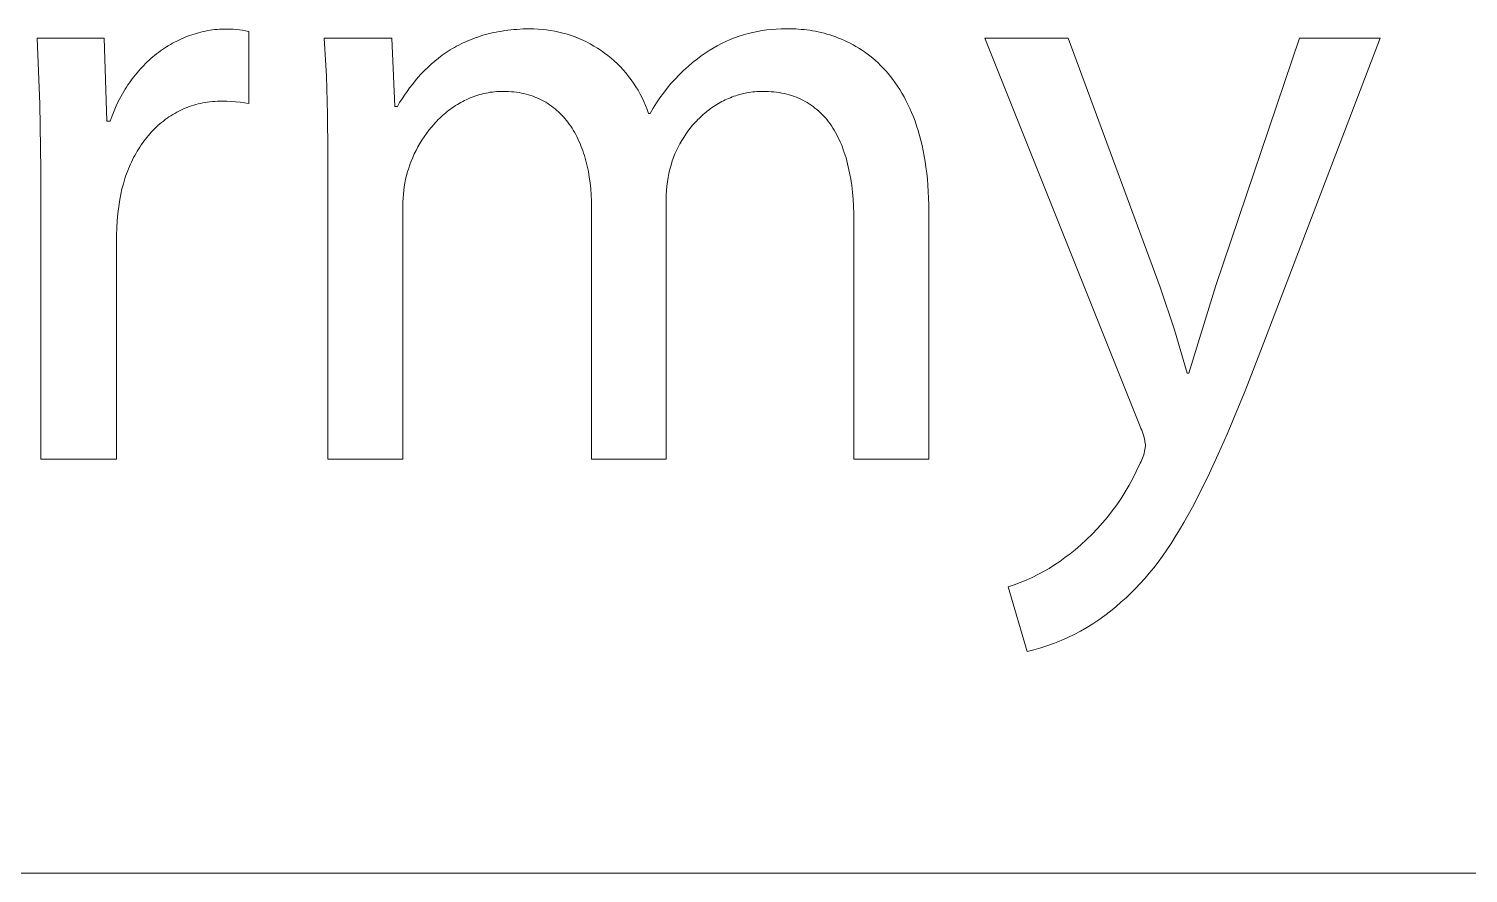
# Model space of a CAD drawing. Header units: millimetres. Extents: x -2542 to 6192, y -257 to 5845.
# Drawn here: x 3931.6 to 4076.4, y -256.6 to -171.7 of the extents above; entities that cross this region are included whole.
import ezdxf

# ---------------------------------------------------------------- set-up
doc = ezdxf.new("R2010")
doc.units = ezdxf.units.MM
doc.header["$MEASUREMENT"] = 0
doc.layers.add('Domyślny', color=7, linetype='Continuous', true_color=0x000000)

msp = doc.modelspace()

# ---------------------------------------------------------------- linework, layer by layer
at = {"layer": 'Domyślny', "color": 18, "lineweight": 15, "true_color": 0x000000}
for p, q in [((3948.05, -172.26), (3948.27, -172.19)), ((3948.27, -172.19), (3948.5, -172.12)), ((3948.5, -172.12), (3948.73, -172.06)), ((3948.73, -172.06), (3948.95, -172)), ((3948.95, -172), (3949.19, -171.94)), ((3949.19, -171.94), (3949.42, -171.9)), ((3949.42, -171.9), (3949.65, -171.85)), ((3949.65, -171.85), (3949.88, -171.81)), ((3949.88, -171.81), (3950.12, -171.78)), ((3950.12, -171.78), (3950.36, -171.75)), ((3950.36, -171.75), (3950.59, -171.73)), ((3950.59, -171.73), (3950.83, -171.71)), ((3950.83, -171.71), (3951.07, -171.7)), ((3951.07, -171.7), (3951.31, -171.69)), ((3951.31, -171.69), (3951.55, -171.69)), ((3951.55, -171.69), (3951.87, -171.69)), ((3951.87, -171.69), (3952.19, -171.71)), ((3952.19, -171.71), (3952.5, -171.73)), ((3952.5, -171.73), (3952.82, -171.76)), ((3952.82, -171.76), (3953.14, -171.81)), ((3953.14, -171.81), (3953.45, -171.86)), ((3953.45, -171.86), (3953.76, -171.92)), ((3953.76, -171.92), (3953.76, -179.19)), ((3977.57, -172.25), (3977.84, -172.18)), ((3977.84, -172.18), (3978.11, -172.11)), ((3978.11, -172.11), (3978.38, -172.05)), ((3978.38, -172.05), (3978.66, -171.99)), ((3978.66, -171.99), (3978.94, -171.94)), ((3978.94, -171.94), (3979.23, -171.89)), ((3979.23, -171.89), (3979.52, -171.84)), ((3979.52, -171.84), (3979.82, -171.8)), ((3979.82, -171.8), (3980.12, -171.77)), ((3980.12, -171.77), (3980.42, -171.74)), ((3980.42, -171.74), (3980.73, -171.72)), ((3980.73, -171.72), (3981.36, -171.68)), ((3981.36, -171.68), (3982.01, -171.67)), ((3982.01, -171.67), (3982.43, -171.68)), ((3982.43, -171.68), (3982.86, -171.69)), ((3982.86, -171.69), (3983.28, -171.72)), ((3983.28, -171.72), (3983.7, -171.77)), ((3983.7, -171.77), (3984.12, -171.83)), ((3984.12, -171.83), (3984.54, -171.9)), ((3984.54, -171.9), (3984.95, -171.99)), ((3984.95, -171.99), (3985.36, -172.09)), ((3985.36, -172.09), (3985.77, -172.21)), ((3985.77, -172.21), (3986.17, -172.34)), ((4003.52, -172.27), (4003.98, -172.14)), ((4003.98, -172.14), (4004.45, -172.02)), ((4004.45, -172.02), (4004.91, -171.93)), ((4004.91, -171.93), (4005.38, -171.84)), ((4005.38, -171.84), (4005.86, -171.77)), ((4005.86, -171.77), (4006.33, -171.72)), ((4006.33, -171.72), (4006.81, -171.69)), ((4006.81, -171.69), (4007.29, -171.67)), ((4007.29, -171.67), (4007.76, -171.66)), ((4007.76, -171.66), (4008.24, -171.67)), ((4008.24, -171.67), (4008.51, -171.68)), ((4008.51, -171.68), (4008.78, -171.68)), ((4008.78, -171.68), (4009.05, -171.7)), ((4009.05, -171.7), (4009.32, -171.72)), ((4009.32, -171.72), (4009.6, -171.74)), ((4009.6, -171.74), (4009.88, -171.78)), ((4009.88, -171.78), (4010.17, -171.81)), ((4010.17, -171.81), (4010.45, -171.86)), ((4010.45, -171.86), (4010.74, -171.91)), ((4010.74, -171.91), (4011.03, -171.97)), ((4011.03, -171.97), (4011.32, -172.04)), ((4011.32, -172.04), (4011.61, -172.11)), ((4011.61, -172.11), (4011.9, -172.19)), ((4011.9, -172.19), (4012.19, -172.28)), ((3932.77, -179.23), (3932.5, -172.62)), ((3932.5, -172.62), (3939.22, -172.62)), ((3939.22, -172.62), (3939.51, -180.94)), ((3945.08, -173.75), (3945.28, -173.62)), ((3945.28, -173.62), (3945.48, -173.49)), ((3945.48, -173.49), (3945.68, -173.36)), ((3945.68, -173.36), (3945.89, -173.24)), ((3945.89, -173.24), (3946.09, -173.12)), ((3946.09, -173.12), (3946.3, -173.01)), ((3946.3, -173.01), (3946.52, -172.9)), ((3946.52, -172.9), (3946.73, -172.79)), ((3946.73, -172.79), (3946.94, -172.69)), ((3946.94, -172.69), (3947.16, -172.6)), ((3947.16, -172.6), (3947.38, -172.5)), ((3947.38, -172.5), (3947.6, -172.42)), ((3947.6, -172.42), (3947.82, -172.34)), ((3947.82, -172.34), (3948.05, -172.26)), ((3961.58, -176.43), (3961.36, -172.6)), ((3961.36, -172.6), (3968.14, -172.6)), ((3968.14, -172.6), (3968.46, -179.47)), ((3974.03, -173.79), (3974.24, -173.66)), ((3974.24, -173.66), (3974.45, -173.54)), ((3974.45, -173.54), (3974.67, -173.42)), ((3974.67, -173.42), (3974.89, -173.3)), ((3974.89, -173.3), (3975.12, -173.18)), ((3975.12, -173.18), (3975.34, -173.07)), ((3975.34, -173.07), (3975.58, -172.97)), ((3975.58, -172.97), (3975.81, -172.86)), ((3975.81, -172.86), (3976.05, -172.76)), ((3976.05, -172.76), (3976.29, -172.67)), ((3976.29, -172.67), (3976.54, -172.57)), ((3976.54, -172.57), (3976.79, -172.49)), ((3976.79, -172.49), (3977.05, -172.4)), ((3977.05, -172.4), (3977.31, -172.32)), ((3977.31, -172.32), (3977.57, -172.25)), ((3986.17, -172.34), (3986.57, -172.48)), ((3986.57, -172.48), (3986.97, -172.64)), ((3986.97, -172.64), (3987.35, -172.81)), ((3987.35, -172.81), (3987.74, -172.99)), ((3987.74, -172.99), (3988.11, -173.19)), ((3988.11, -173.19), (3988.48, -173.4)), ((3988.48, -173.4), (3988.84, -173.62)), ((3988.84, -173.62), (3989.19, -173.85)), ((4000.05, -173.85), (4000.46, -173.6)), ((4000.46, -173.6), (4000.88, -173.37)), ((4000.88, -173.37), (4001.3, -173.15)), ((4001.3, -173.15), (4001.73, -172.94)), ((4001.73, -172.94), (4002.17, -172.75)), ((4002.17, -172.75), (4002.62, -172.58)), ((4002.62, -172.58), (4003.07, -172.42)), ((4003.07, -172.42), (4003.52, -172.27)), ((4012.19, -172.28), (4012.49, -172.37)), ((4012.49, -172.37), (4012.78, -172.48)), ((4012.78, -172.48), (4013.08, -172.59)), ((4013.08, -172.59), (4013.37, -172.71)), ((4013.37, -172.71), (4013.66, -172.83)), ((4013.66, -172.83), (4013.95, -172.97)), ((4013.95, -172.97), (4014.24, -173.12)), ((4014.24, -173.12), (4014.53, -173.27)), ((4014.53, -173.27), (4014.82, -173.43)), ((4014.82, -173.43), (4015.11, -173.61)), ((4015.11, -173.61), (4015.39, -173.79)), ((4043.39, -211.65), (4027.77, -172.62)), ((4027.77, -172.62), (4036.15, -172.62)), ((4036.15, -172.62), (4045.42, -197.63)), ((4051.01, -197.46), (4059.41, -172.62)), ((4067.53, -172.62), (4056.01, -202.78)), ((4059.41, -172.62), (4067.53, -172.62)), ((3943.39, -175.16), (3943.56, -174.99)), ((3943.56, -174.99), (3943.74, -174.82)), ((3943.74, -174.82), (3943.93, -174.66)), ((3943.93, -174.66), (3944.11, -174.49)), ((3944.11, -174.49), (3944.3, -174.34)), ((3944.3, -174.34), (3944.49, -174.19)), ((3944.49, -174.19), (3944.68, -174.04)), ((3944.68, -174.04), (3944.88, -173.89)), ((3944.88, -173.89), (3945.08, -173.75)), ((3972.11, -175.23), (3972.47, -174.92)), ((3972.47, -174.92), (3972.84, -174.62)), ((3972.84, -174.62), (3973.22, -174.33)), ((3973.22, -174.33), (3973.42, -174.19)), ((3973.42, -174.19), (3973.62, -174.05)), ((3973.62, -174.05), (3973.82, -173.92)), ((3973.82, -173.92), (3974.03, -173.79)), ((3989.19, -173.85), (3989.54, -174.1)), ((3989.54, -174.1), (3989.88, -174.35)), ((3989.88, -174.35), (3990.2, -174.62)), ((3990.2, -174.62), (3990.52, -174.9)), ((3990.52, -174.9), (3990.83, -175.19)), ((3997.94, -175.44), (3998.4, -175.05)), ((3998.4, -175.05), (3998.88, -174.67)), ((3998.88, -174.67), (3999.26, -174.38)), ((3999.26, -174.38), (3999.65, -174.11)), ((3999.65, -174.11), (4000.05, -173.85)), ((4015.39, -173.79), (4015.67, -173.98)), ((4015.67, -173.98), (4015.95, -174.18)), ((4015.95, -174.18), (4016.23, -174.39)), ((4016.23, -174.39), (4016.5, -174.62)), ((4016.5, -174.62), (4016.77, -174.85)), ((4016.77, -174.85), (4017.04, -175.09)), ((4017.04, -175.09), (4017.3, -175.34)), ((3942.06, -176.68), (3942.22, -176.48)), ((3942.22, -176.48), (3942.38, -176.28)), ((3942.38, -176.28), (3942.54, -176.08)), ((3942.54, -176.08), (3942.7, -175.89)), ((3942.7, -175.89), (3942.87, -175.7)), ((3942.87, -175.7), (3943.04, -175.52)), ((3943.04, -175.52), (3943.21, -175.34)), ((3943.21, -175.34), (3943.39, -175.16)), ((3961.7, -180.26), (3961.58, -176.43)), ((3970.5, -176.89), (3970.8, -176.54)), ((3970.8, -176.54), (3971.11, -176.2)), ((3971.11, -176.2), (3971.43, -175.87)), ((3971.43, -175.87), (3971.76, -175.54)), ((3971.76, -175.54), (3972.11, -175.23)), ((3990.83, -175.19), (3991.13, -175.49)), ((3991.13, -175.49), (3991.42, -175.8)), ((3991.42, -175.8), (3991.7, -176.12)), ((3991.7, -176.12), (3991.96, -176.45)), ((3991.96, -176.45), (3992.22, -176.79)), ((3996.63, -176.72), (3997.05, -176.28)), ((3997.05, -176.28), (3997.49, -175.85)), ((3997.49, -175.85), (3997.94, -175.44)), ((4017.3, -175.34), (4017.56, -175.61)), ((4017.56, -175.61), (4017.81, -175.88)), ((4017.81, -175.88), (4018.06, -176.16)), ((4018.06, -176.16), (4018.3, -176.46)), ((4018.3, -176.46), (4018.54, -176.77)), ((3941.06, -178.21), (3941.2, -177.98)), ((3941.2, -177.98), (3941.33, -177.75)), ((3941.33, -177.75), (3941.47, -177.53)), ((3941.47, -177.53), (3941.61, -177.31)), ((3941.61, -177.31), (3941.76, -177.1)), ((3941.76, -177.1), (3941.91, -176.89)), ((3941.91, -176.89), (3942.06, -176.68)), ((3969.42, -178.34), (3969.68, -177.97)), ((3969.68, -177.97), (3969.94, -177.61)), ((3969.94, -177.61), (3970.22, -177.25)), ((3970.22, -177.25), (3970.5, -176.89)), ((3978.48, -178), (3978.26, -178.02)), ((3978.7, -177.98), (3978.48, -178)), ((3978.92, -177.97), (3978.7, -177.98)), ((3979.14, -177.96), (3978.92, -177.97)), ((3979.36, -177.96), (3979.14, -177.96)), ((3979.63, -177.96), (3979.36, -177.96)), ((3979.9, -177.97), (3979.63, -177.96)), ((3980.17, -177.99), (3979.9, -177.97)), ((3980.43, -178.01), (3980.17, -177.99)), ((3980.69, -178.04), (3980.43, -178.01)), ((3992.22, -176.79), (3992.46, -177.14)), ((3992.46, -177.14), (3992.69, -177.49)), ((3992.69, -177.49), (3992.91, -177.85)), ((3992.91, -177.85), (3993.12, -178.22)), ((3995.46, -178.12), (3995.83, -177.64)), ((3995.83, -177.64), (3996.22, -177.17)), ((3996.22, -177.17), (3996.63, -176.72)), ((4004.44, -178.01), (4004.25, -178.04)), ((4004.64, -177.99), (4004.44, -178.01)), ((4004.84, -177.98), (4004.64, -177.99)), ((4005.04, -177.96), (4004.84, -177.98)), ((4005.25, -177.96), (4005.04, -177.96)), ((4005.45, -177.96), (4005.25, -177.96)), ((4005.74, -177.96), (4005.45, -177.96)), ((4006.02, -177.97), (4005.74, -177.96)), ((4006.3, -177.99), (4006.02, -177.97)), ((4006.57, -178.01), (4006.3, -177.99)), ((4006.84, -178.04), (4006.57, -178.01)), ((4018.54, -176.77), (4018.77, -177.09)), ((4018.77, -177.09), (4019, -177.42)), ((4019, -177.42), (4019.22, -177.76)), ((4019.22, -177.76), (4019.44, -178.12)), ((3932.85, -185.85), (3932.77, -179.23)), ((3940.23, -179.9), (3940.45, -179.4)), ((3940.45, -179.4), (3940.68, -178.91)), ((3940.68, -178.91), (3940.93, -178.44)), ((3940.93, -178.44), (3941.06, -178.21)), ((3948.01, -179.42), (3947.79, -179.49)), ((3948.23, -179.35), (3948.01, -179.42)), ((3948.46, -179.28), (3948.23, -179.35)), ((3948.69, -179.22), (3948.46, -179.28)), ((3948.92, -179.17), (3948.69, -179.22)), ((3949.15, -179.12), (3948.92, -179.17)), ((3949.39, -179.07), (3949.15, -179.12)), ((3949.63, -179.04), (3949.39, -179.07)), ((3949.87, -179), (3949.63, -179.04)), ((3950.11, -178.98), (3949.87, -179)), ((3950.36, -178.96), (3950.11, -178.98)), ((3950.61, -178.94), (3950.36, -178.96)), ((3950.86, -178.93), (3950.61, -178.94)), ((3951.12, -178.93), (3950.86, -178.93)), ((3951.56, -178.94), (3951.12, -178.93)), ((3952, -178.96), (3951.56, -178.94)), ((3952.45, -179), (3952, -178.96)), ((3952.89, -179.05), (3952.45, -179)), ((3953.33, -179.11), (3952.89, -179.05)), ((3953.76, -179.19), (3953.33, -179.11)), ((3968.72, -179.47), (3968.94, -179.09)), ((3968.94, -179.09), (3969.18, -178.71)), ((3969.18, -178.71), (3969.42, -178.34)), ((3974.57, -179.38), (3974.39, -179.5)), ((3974.74, -179.27), (3974.57, -179.38)), ((3974.92, -179.17), (3974.74, -179.27)), ((3975.09, -179.07), (3974.92, -179.17)), ((3975.28, -178.97), (3975.09, -179.07)), ((3975.46, -178.88), (3975.28, -178.97)), ((3975.64, -178.79), (3975.46, -178.88)), ((3975.83, -178.7), (3975.64, -178.79)), ((3976.02, -178.62), (3975.83, -178.7)), ((3976.22, -178.54), (3976.02, -178.62)), ((3976.41, -178.47), (3976.22, -178.54)), ((3976.61, -178.4), (3976.41, -178.47)), ((3976.81, -178.34), (3976.61, -178.4)), ((3977.01, -178.28), (3976.81, -178.34)), ((3977.21, -178.22), (3977.01, -178.28)), ((3977.42, -178.17), (3977.21, -178.22)), ((3977.63, -178.13), (3977.42, -178.17)), ((3977.84, -178.09), (3977.63, -178.13)), ((3978.05, -178.05), (3977.84, -178.09)), ((3978.26, -178.02), (3978.05, -178.05)), ((3980.94, -178.08), (3980.69, -178.04)), ((3981.19, -178.13), (3980.94, -178.08)), ((3981.43, -178.18), (3981.19, -178.13)), ((3981.67, -178.24), (3981.43, -178.18)), ((3981.9, -178.3), (3981.67, -178.24)), ((3982.14, -178.38), (3981.9, -178.3)), ((3982.36, -178.45), (3982.14, -178.38)), ((3982.58, -178.54), (3982.36, -178.45)), ((3982.8, -178.63), (3982.58, -178.54)), ((3983.02, -178.73), (3982.8, -178.63)), ((3983.23, -178.83), (3983.02, -178.73)), ((3983.43, -178.94), (3983.23, -178.83)), ((3983.63, -179.05), (3983.43, -178.94)), ((3983.83, -179.17), (3983.63, -179.05)), ((3984.02, -179.3), (3983.83, -179.17)), ((3984.21, -179.43), (3984.02, -179.3)), ((3984.39, -179.57), (3984.21, -179.43)), ((3993.12, -178.22), (3993.32, -178.6)), ((3993.32, -178.6), (3993.5, -178.98)), ((3993.5, -178.98), (3993.67, -179.37)), ((3993.67, -179.37), (3993.82, -179.77)), ((3994.44, -179.64), (3994.76, -179.12)), ((3994.76, -179.12), (3995.1, -178.62)), ((3995.1, -178.62), (3995.46, -178.12)), ((4000.67, -179.37), (4000.51, -179.48)), ((4000.83, -179.27), (4000.67, -179.37)), ((4001, -179.17), (4000.83, -179.27)), ((4001.16, -179.08), (4001, -179.17)), ((4001.33, -178.99), (4001.16, -179.08)), ((4001.5, -178.9), (4001.33, -178.99)), ((4001.67, -178.82), (4001.5, -178.9)), ((4001.84, -178.74), (4001.67, -178.82)), ((4002.02, -178.66), (4001.84, -178.74)), ((4002.19, -178.59), (4002.02, -178.66)), ((4002.37, -178.52), (4002.19, -178.59)), ((4002.55, -178.45), (4002.37, -178.52)), ((4002.73, -178.39), (4002.55, -178.45)), ((4002.92, -178.33), (4002.73, -178.39)), ((4003.1, -178.28), (4002.92, -178.33)), ((4003.29, -178.23), (4003.1, -178.28)), ((4003.48, -178.18), (4003.29, -178.23)), ((4003.67, -178.14), (4003.48, -178.18)), ((4003.86, -178.1), (4003.67, -178.14)), ((4004.05, -178.07), (4003.86, -178.1)), ((4004.25, -178.04), (4004.05, -178.07)), ((4007.11, -178.08), (4006.84, -178.04)), ((4007.37, -178.13), (4007.11, -178.08)), ((4007.62, -178.18), (4007.37, -178.13)), ((4007.87, -178.24), (4007.62, -178.18)), ((4008.12, -178.31), (4007.87, -178.24)), ((4008.36, -178.38), (4008.12, -178.31)), ((4008.6, -178.46), (4008.36, -178.38)), ((4008.83, -178.55), (4008.6, -178.46)), ((4009.05, -178.64), (4008.83, -178.55)), ((4009.28, -178.74), (4009.05, -178.64)), ((4009.49, -178.85), (4009.28, -178.74)), ((4009.71, -178.96), (4009.49, -178.85)), ((4009.92, -179.08), (4009.71, -178.96)), ((4010.12, -179.21), (4009.92, -179.08)), ((4010.32, -179.34), (4010.12, -179.21)), ((4010.51, -179.48), (4010.32, -179.34)), ((4019.44, -178.12), (4019.65, -178.49)), ((4019.65, -178.49), (4019.85, -178.87)), ((4019.85, -178.87), (4020.05, -179.26)), ((4020.05, -179.26), (4020.24, -179.67)), ((3939.83, -180.94), (3940.02, -180.41)), ((3940.02, -180.41), (3940.23, -179.9)), ((3945.36, -180.8), (3945.18, -180.94)), ((3945.55, -180.66), (3945.36, -180.8)), ((3945.73, -180.53), (3945.55, -180.66)), ((3945.93, -180.41), (3945.73, -180.53)), ((3946.12, -180.29), (3945.93, -180.41)), ((3946.32, -180.17), (3946.12, -180.29)), ((3946.52, -180.06), (3946.32, -180.17)), ((3946.73, -179.95), (3946.52, -180.06)), ((3946.93, -179.85), (3946.73, -179.95)), ((3947.14, -179.75), (3946.93, -179.85)), ((3947.36, -179.66), (3947.14, -179.75)), ((3947.57, -179.57), (3947.36, -179.66)), ((3947.79, -179.49), (3947.57, -179.57)), ((3961.71, -184.09), (3961.7, -180.26)), ((3968.46, -179.47), (3968.72, -179.47)), ((3972.82, -180.79), (3972.68, -180.94)), ((3972.97, -180.65), (3972.82, -180.79)), ((3973.11, -180.51), (3972.97, -180.65)), ((3973.26, -180.37), (3973.11, -180.51)), ((3973.42, -180.24), (3973.26, -180.37)), ((3973.57, -180.11), (3973.42, -180.24)), ((3973.73, -179.98), (3973.57, -180.11)), ((3973.9, -179.85), (3973.73, -179.98)), ((3974.06, -179.73), (3973.9, -179.85)), ((3974.23, -179.61), (3974.06, -179.73)), ((3974.39, -179.5), (3974.23, -179.61)), ((3984.57, -179.72), (3984.39, -179.57)), ((3984.75, -179.87), (3984.57, -179.72)), ((3984.92, -180.02), (3984.75, -179.87)), ((3985.09, -180.18), (3984.92, -180.02)), ((3985.25, -180.35), (3985.09, -180.18)), ((3985.41, -180.52), (3985.25, -180.35)), ((3985.56, -180.69), (3985.41, -180.52)), ((3985.71, -180.88), (3985.56, -180.69)), ((3985.86, -181.06), (3985.71, -180.88)), ((3993.82, -179.77), (3993.96, -180.17)), ((3993.96, -180.17), (3994.14, -180.17)), ((3994.14, -180.17), (3994.44, -179.64)), ((3998.91, -180.8), (3998.78, -180.94)), ((3999.05, -180.67), (3998.91, -180.8)), ((3999.18, -180.54), (3999.05, -180.67)), ((3999.32, -180.41), (3999.18, -180.54)), ((3999.46, -180.28), (3999.32, -180.41)), ((3999.61, -180.16), (3999.46, -180.28)), ((3999.75, -180.04), (3999.61, -180.16)), ((3999.9, -179.92), (3999.75, -180.04)), ((4000.05, -179.81), (3999.9, -179.92)), ((4000.2, -179.69), (4000.05, -179.81)), ((4000.36, -179.58), (4000.2, -179.69)), ((4000.51, -179.48), (4000.36, -179.58)), ((4010.7, -179.63), (4010.51, -179.48)), ((4010.89, -179.78), (4010.7, -179.63)), ((4011.07, -179.94), (4010.89, -179.78)), ((4011.25, -180.1), (4011.07, -179.94)), ((4011.42, -180.27), (4011.25, -180.1)), ((4011.59, -180.45), (4011.42, -180.27)), ((4011.75, -180.63), (4011.59, -180.45)), ((4011.91, -180.82), (4011.75, -180.63)), ((4012.06, -181.02), (4011.91, -180.82)), ((4020.24, -179.67), (4020.42, -180.08)), ((4020.42, -180.08), (4020.59, -180.52)), ((4020.59, -180.52), (4020.76, -180.96)), ((3939.51, -180.94), (3939.83, -180.94)), ((3943.82, -182.21), (3943.67, -182.39)), ((3943.98, -182.04), (3943.82, -182.21)), ((3944.14, -181.87), (3943.98, -182.04)), ((3944.31, -181.7), (3944.14, -181.87)), ((3944.47, -181.54), (3944.31, -181.7)), ((3944.64, -181.38), (3944.47, -181.54)), ((3944.82, -181.23), (3944.64, -181.38)), ((3945, -181.08), (3944.82, -181.23)), ((3945.18, -180.94), (3945, -181.08)), ((3971.63, -182.18), (3971.4, -182.51)), ((3971.88, -181.86), (3971.63, -182.18)), ((3972.13, -181.54), (3971.88, -181.86)), ((3972.4, -181.24), (3972.13, -181.54)), ((3972.54, -181.09), (3972.4, -181.24)), ((3972.68, -180.94), (3972.54, -181.09)), ((3986, -181.25), (3985.86, -181.06)), ((3986.14, -181.45), (3986, -181.25)), ((3986.27, -181.65), (3986.14, -181.45)), ((3986.4, -181.86), (3986.27, -181.65)), ((3986.52, -182.07), (3986.4, -181.86)), ((3986.64, -182.28), (3986.52, -182.07)), ((3986.76, -182.5), (3986.64, -182.28)), ((3997.71, -182.26), (3997.5, -182.58)), ((3997.93, -181.95), (3997.71, -182.26)), ((3998.16, -181.65), (3997.93, -181.95)), ((3998.4, -181.36), (3998.16, -181.65)), ((3998.52, -181.22), (3998.4, -181.36)), ((3998.65, -181.08), (3998.52, -181.22)), ((3998.78, -180.94), (3998.65, -181.08)), ((4012.21, -181.22), (4012.06, -181.02)), ((4012.35, -181.43), (4012.21, -181.22)), ((4012.49, -181.64), (4012.35, -181.43)), ((4012.63, -181.86), (4012.49, -181.64)), ((4012.76, -182.08), (4012.63, -181.86)), ((4012.89, -182.32), (4012.76, -182.08)), ((4013.01, -182.55), (4012.89, -182.32)), ((4020.76, -180.96), (4020.92, -181.42)), ((4020.92, -181.42), (4021.07, -181.89)), ((4021.07, -181.89), (4021.21, -182.38)), ((3942.68, -183.75), (3942.55, -183.96)), ((3942.81, -183.55), (3942.68, -183.75)), ((3942.95, -183.34), (3942.81, -183.55)), ((3943.08, -183.15), (3942.95, -183.34)), ((3943.22, -182.95), (3943.08, -183.15)), ((3943.37, -182.76), (3943.22, -182.95)), ((3943.52, -182.58), (3943.37, -182.76)), ((3943.67, -182.39), (3943.52, -182.58)), ((3970.77, -183.54), (3970.59, -183.89)), ((3970.97, -183.19), (3970.77, -183.54)), ((3971.18, -182.85), (3970.97, -183.19)), ((3971.4, -182.51), (3971.18, -182.85)), ((3986.87, -182.73), (3986.76, -182.5)), ((3986.97, -182.96), (3986.87, -182.73)), ((3987.08, -183.19), (3986.97, -182.96)), ((3987.17, -183.43), (3987.08, -183.19)), ((3987.27, -183.67), (3987.17, -183.43)), ((3987.36, -183.91), (3987.27, -183.67)), ((3996.93, -183.56), (3996.77, -183.9)), ((3997.11, -183.23), (3996.93, -183.56)), ((3997.3, -182.9), (3997.11, -183.23)), ((3997.5, -182.58), (3997.3, -182.9)), ((4013.12, -182.79), (4013.01, -182.55)), ((4013.24, -183.04), (4013.12, -182.79)), ((4013.35, -183.3), (4013.24, -183.04)), ((4013.45, -183.56), (4013.35, -183.3)), ((4013.55, -183.82), (4013.45, -183.56)), ((4021.21, -182.38), (4021.34, -182.88)), ((4021.34, -182.88), (4021.46, -183.39)), ((4021.46, -183.39), (4021.58, -183.92)), ((3941.97, -185.06), (3941.87, -185.29)), ((3942.08, -184.83), (3941.97, -185.06)), ((3942.19, -184.61), (3942.08, -184.83)), ((3942.31, -184.39), (3942.19, -184.61)), ((3942.43, -184.17), (3942.31, -184.39)), ((3942.55, -183.96), (3942.43, -184.17)), ((3961.71, -214.95), (3961.71, -184.09)), ((3970.11, -184.97), (3969.97, -185.33)), ((3970.25, -184.61), (3970.11, -184.97)), ((3970.41, -184.25), (3970.25, -184.61)), ((3970.59, -183.89), (3970.41, -184.25)), ((3987.44, -184.16), (3987.36, -183.91)), ((3987.52, -184.42), (3987.44, -184.16)), ((3987.6, -184.68), (3987.52, -184.42)), ((3987.67, -184.94), (3987.6, -184.68)), ((3987.74, -185.2), (3987.67, -184.94)), ((3987.8, -185.47), (3987.74, -185.2)), ((3996.35, -184.94), (3996.23, -185.36)), ((3996.48, -184.59), (3996.35, -184.94)), ((3996.62, -184.24), (3996.48, -184.59)), ((3996.77, -183.9), (3996.62, -184.24)), ((4013.64, -184.09), (4013.55, -183.82)), ((4013.73, -184.37), (4013.64, -184.09)), ((4013.82, -184.65), (4013.73, -184.37)), ((4013.9, -184.94), (4013.82, -184.65)), ((4013.98, -185.23), (4013.9, -184.94)), ((4014.05, -185.53), (4013.98, -185.23)), ((4021.58, -183.92), (4021.68, -184.46)), ((4021.68, -184.46), (4021.78, -185.02)), ((4021.78, -185.02), (4021.86, -185.59)), ((3932.85, -214.94), (3932.85, -185.85)), ((3941.39, -186.48), (3941.31, -186.73)), ((3941.48, -186.24), (3941.39, -186.48)), ((3941.57, -186), (3941.48, -186.24)), ((3941.67, -185.76), (3941.57, -186)), ((3941.76, -185.52), (3941.67, -185.76)), ((3941.87, -185.29), (3941.76, -185.52)), ((3969.63, -186.42), (3969.54, -186.79)), ((3969.74, -186.06), (3969.63, -186.42)), ((3969.85, -185.69), (3969.74, -186.06)), ((3969.97, -185.33), (3969.85, -185.69)), ((3987.86, -185.74), (3987.8, -185.47)), ((3987.92, -186.02), (3987.86, -185.74)), ((3988.01, -186.58), (3987.92, -186.02)), ((3988.09, -187.16), (3988.01, -186.58)), ((3995.94, -186.63), (3995.87, -187.06)), ((3996.02, -186.2), (3995.94, -186.63)), ((3996.12, -185.78), (3996.02, -186.2)), ((3996.23, -185.36), (3996.12, -185.78)), ((4014.18, -186.14), (4014.05, -185.53)), ((4014.3, -186.77), (4014.18, -186.14)), ((4021.86, -185.59), (4021.93, -186.18)), ((4021.93, -186.18), (4022, -186.78)), ((3941.02, -187.75), (3940.9, -188.28)), ((3941.16, -187.24), (3941.02, -187.75)), ((3941.31, -186.73), (3941.16, -187.24)), ((3969.35, -187.92), (3969.31, -188.3)), ((3969.4, -187.54), (3969.35, -187.92)), ((3969.47, -187.17), (3969.4, -187.54)), ((3969.54, -186.79), (3969.47, -187.17)), ((3988.15, -187.75), (3988.09, -187.16)), ((3988.2, -188.35), (3988.15, -187.75)), ((3995.78, -187.93), (3995.75, -188.37)), ((3995.82, -187.5), (3995.78, -187.93)), ((3995.87, -187.06), (3995.82, -187.5)), ((4014.39, -187.42), (4014.3, -186.77)), ((4014.47, -188.1), (4014.39, -187.42)), ((4014.53, -188.79), (4014.47, -188.1)), ((4022, -186.78), (4022.05, -187.4)), ((4022.05, -187.4), (4022.09, -188.03)), ((4022.09, -188.03), (4022.12, -188.68)), ((3940.69, -189.53), (3940.6, -190.24)), ((3940.79, -188.82), (3940.69, -189.53)), ((3940.9, -188.28), (3940.79, -188.82)), ((3969.28, -188.68), (3969.27, -189.06)), ((3969.27, -189.06), (3969.27, -189.44)), ((3969.27, -189.44), (3969.27, -214.95)), ((3969.31, -188.3), (3969.28, -188.68)), ((3988.22, -188.96), (3988.2, -188.35)), ((3988.23, -189.59), (3988.22, -188.96)), ((3988.23, -214.95), (3988.23, -189.59)), ((3995.75, -188.37), (3995.74, -188.8)), ((3995.74, -188.8), (3995.74, -214.95)), ((4014.58, -189.5), (4014.53, -188.79)), ((4014.6, -190.23), (4014.58, -189.5)), ((4022.12, -188.68), (4022.14, -189.34)), ((4022.14, -189.34), (4022.14, -190.03)), ((3940.54, -190.96), (3940.49, -191.68)), ((3940.6, -190.24), (3940.54, -190.96)), ((4014.61, -190.99), (4014.6, -190.23)), ((4014.61, -214.95), (4014.61, -190.99)), ((4022.14, -190.03), (4022.14, -214.95)), ((3940.49, -191.68), (3940.47, -192.4)), ((3940.47, -192.4), (3940.47, -214.94)), ((4045.42, -197.63), (4046.85, -201.94)), ((4048.3, -206.3), (4051.01, -197.46)), ((4046.85, -201.94), (4048.13, -206.3)), ((4056.01, -202.78), (4054.02, -207.91)), ((4048.13, -206.3), (4048.3, -206.3)), ((4054.02, -207.91), (4052.15, -212.42)), ((4043.47, -211.84), (4043.39, -211.65)), ((4043.55, -212.03), (4043.47, -211.84)), ((4043.62, -212.22), (4043.55, -212.03)), ((4043.69, -212.42), (4043.62, -212.22)), ((4043.75, -212.61), (4043.69, -212.42)), ((4043.8, -212.81), (4043.75, -212.61)), ((4052.15, -212.42), (4051.25, -214.45)), ((4043.85, -213.02), (4043.8, -212.81)), ((4043.8, -214.33), (4043.84, -214.15)), ((4043.84, -214.15), (4043.88, -213.98)), ((4043.88, -213.22), (4043.85, -213.02)), ((4043.92, -213.42), (4043.88, -213.22)), ((4043.88, -213.98), (4043.91, -213.8)), ((4043.91, -213.8), (4043.94, -213.63)), ((4043.94, -213.63), (4043.92, -213.42)), ((3940.47, -214.94), (3932.85, -214.94)), ((3969.27, -214.95), (3961.71, -214.95)), ((3995.74, -214.95), (3988.23, -214.95)), ((4022.14, -214.95), (4014.61, -214.95)), ((4043.01, -216.19), (4043.33, -215.49)), ((4043.33, -215.49), (4043.41, -215.33)), ((4043.41, -215.33), (4043.49, -215.17)), ((4043.49, -215.17), (4043.56, -215)), ((4043.56, -215), (4043.63, -214.84)), ((4043.63, -214.84), (4043.69, -214.67)), ((4043.69, -214.67), (4043.75, -214.5)), ((4043.75, -214.5), (4043.8, -214.33)), ((4051.25, -214.45), (4050.37, -216.36)), ((4042.29, -217.56), (4042.66, -216.88)), ((4042.66, -216.88), (4043.01, -216.19)), ((4050.37, -216.36), (4049.5, -218.13)), ((4041.49, -218.88), (4041.9, -218.23)), ((4041.9, -218.23), (4042.29, -217.56)), ((4049.5, -218.13), (4048.65, -219.78)), ((4040.59, -220.15), (4041.05, -219.52)), ((4041.05, -219.52), (4041.49, -218.88)), ((4048.65, -219.78), (4047.79, -221.31)), ((4039.1, -221.92), (4039.62, -221.35)), ((4039.62, -221.35), (4040.12, -220.76)), ((4040.12, -220.76), (4040.59, -220.15)), ((4047.79, -221.31), (4047.36, -222.04)), ((4038.01, -223.02), (4038.56, -222.48)), ((4038.56, -222.48), (4039.1, -221.92)), ((4046.93, -222.74), (4046.5, -223.41)), ((4047.36, -222.04), (4046.93, -222.74)), ((4036.35, -224.45), (4036.85, -224.04)), ((4036.85, -224.04), (4037.44, -223.54)), ((4037.44, -223.54), (4038.01, -223.02)), ((4046.07, -224.06), (4045.64, -224.68)), ((4046.5, -223.41), (4046.07, -224.06)), ((4034.23, -225.92), (4034.77, -225.57)), ((4034.77, -225.57), (4035.31, -225.22)), ((4035.31, -225.22), (4035.83, -224.84)), ((4035.83, -224.84), (4036.35, -224.45)), ((4045.2, -225.28), (4044.76, -225.85)), ((4045.64, -224.68), (4045.2, -225.28)), ((4031.34, -227.35), (4031.93, -227.1)), ((4031.93, -227.1), (4032.52, -226.83)), ((4032.52, -226.83), (4033.1, -226.54)), ((4033.1, -226.54), (4033.67, -226.24)), ((4033.67, -226.24), (4034.23, -225.92)), ((4043.86, -226.94), (4043.4, -227.45)), ((4044.31, -226.41), (4043.86, -226.94)), ((4044.76, -225.85), (4044.31, -226.41)), ((4030.13, -227.79), (4030.74, -227.58)), ((4032.02, -234.28), (4030.13, -227.79)), ((4030.74, -227.58), (4031.34, -227.35)), ((4042.46, -228.41), (4041.99, -228.87)), ((4042.93, -227.94), (4042.46, -228.41)), ((4043.4, -227.45), (4042.93, -227.94)), ((4040.96, -229.78), (4040.4, -230.24)), ((4041.5, -229.3), (4040.96, -229.78)), ((4041.99, -228.87), (4041.5, -229.3)), ((4038.64, -231.49), (4038.02, -231.87)), ((4039.24, -231.09), (4038.64, -231.49)), ((4039.83, -230.67), (4039.24, -231.09)), ((4040.4, -230.24), (4039.83, -230.67)), ((4036.11, -232.87), (4035.45, -233.17)), ((4036.76, -232.56), (4036.11, -232.87)), ((4037.39, -232.23), (4036.76, -232.56)), ((4038.02, -231.87), (4037.39, -232.23)), ((4032.72, -234.1), (4032.02, -234.28)), ((4033.41, -233.9), (4032.72, -234.1)), ((4034.1, -233.68), (4033.41, -233.9)), ((4034.78, -233.43), (4034.1, -233.68)), ((4035.45, -233.17), (4034.78, -233.43)), ((6183.9, -256.57), (-2541.7, -256.57)), ((6183.9, -256.57), (2891.58, -256.57))]:
    msp.add_line(p, q, dxfattribs=at)

doc.saveas('drawing.dxf')
